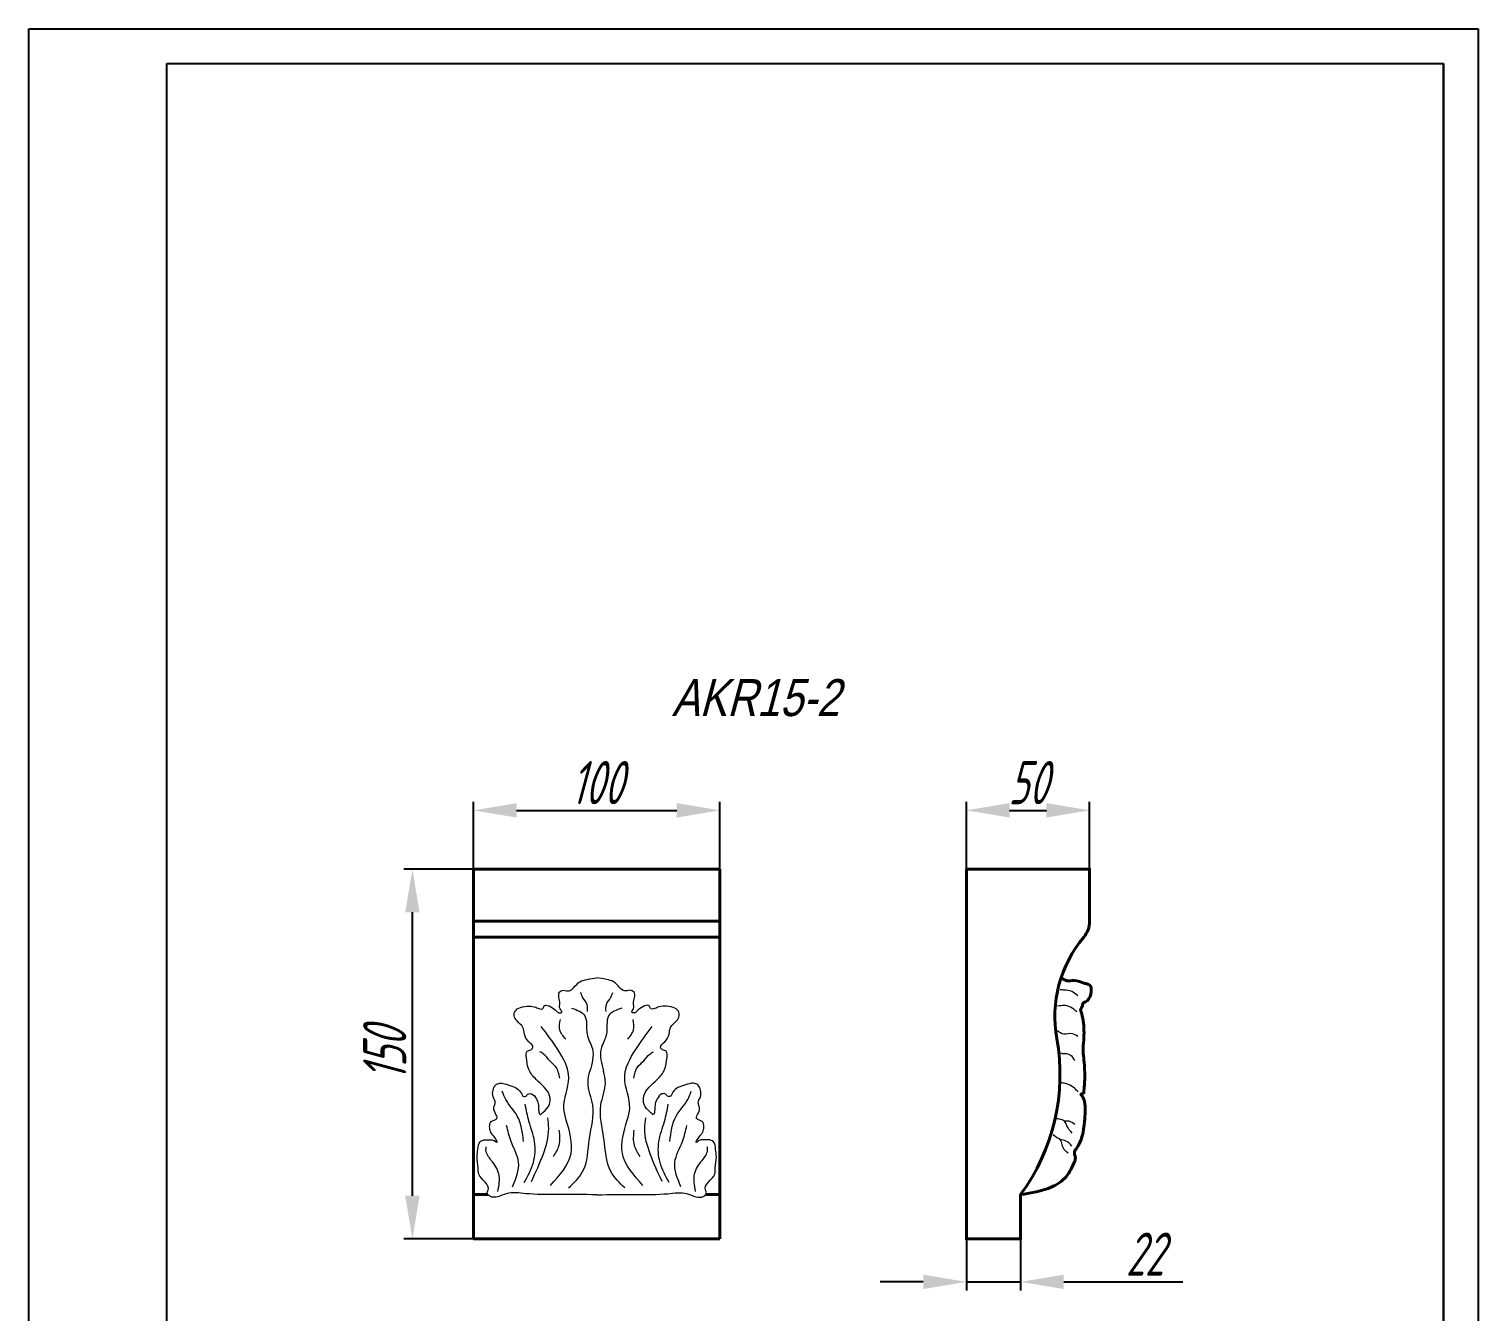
# Model space of a CAD drawing. Header units: millimetres. Extents: x -119 to 469, y -35 to 796.
# Drawn here: x -119 to 469, y 276 to 796 of the extents above; entities that cross this region are included whole.
import ezdxf

# ---------------------------------------------------------------- set-up
doc = ezdxf.new("R2010")
doc.units = ezdxf.units.MM
for name, color, linetype, lineweight in [('архио', 252, 'Continuous', 40), ('ПВХ', 96, 'Continuous', 20), ('Размеры и Текст', 185, 'Continuous', 9)]:
    doc.layers.add(name, color=color, linetype=linetype, lineweight=lineweight)
doc.styles.add('SIMPLEX', font='', dxfattribs={"width": 0.8, "oblique": 15})
doc.styles.get("Standard").update_dxf_attribs({"font": 'ARIAL.TTF'})
doc.styles.get('SIMPLEX').set_extended_font_data('GOST 2.304-81')
doc.dimstyles.new('1K5', dxfattribs={"dimscale": 5, "dimtxt": 3.5, "dimasz": 3.5, "dimexe": 0.7, "dimexo": 0, "dimgap": 0.5, "dimtad": 1, "dimdec": 0, "dimtxsty": 'SIMPLEX', "dimcen": 3.5, "dimadec": 0, "dimazin": 2, "dimtfac": 1, "dimtdec": 0, "dimtmove": 0, "dimatfit": 3, "dimldrblk": 'OPEN', "dimfxl": 1, "dimtolj": 1, "dimtzin": 0, "dimarcsym": 0})

# ---------------------------------------------------------------- blocks, each defined once
blk = doc.blocks.new('*D9')
at = {"layer": 'Defpoints', "color": 0, "transparency": 16777216}
for p in [(36.66, 455.69), (61.46, 455.69), (61.46, 305.69)]:
    blk.add_point(p, dxfattribs=at)
at = {"layer": 'Размеры и Текст', "color": 0, "lineweight": -2, "transparency": 16777216}
for p, q in [((61.46, 455.69), (33.16, 455.69)), ((36.66, 323.19), (36.66, 438.19)), ((61.46, 305.69), (33.16, 305.69))]:
    blk.add_line(p, q, dxfattribs=at)
at = {"layer": 'Размеры и Текст', "color": 0, "transparency": 16777216}
for points in [[(33.74, 438.19), (39.58, 438.19), (36.66, 455.69)], [(33.74, 323.19), (39.58, 323.19), (36.66, 305.69)]]:
    blk.add_solid(points, dxfattribs=at)
at = {"layer": 'Размеры и Текст', "color": 0, "transparency": 16777216, "insert": (25.41, 380.69), "char_height": 17.5, "attachment_point": 5, "rotation": 90, "style": 'SIMPLEX'}
blk.add_mtext('\\A1;150', dxfattribs=at)
blk = doc.blocks.new('_OPEN')
at = {"color": 0, "linetype": 'ByBlock'}
for p, q in [((-1, 0.167), (0, 0)), ((0, 0), (-1, -0.167)), ((0, 0), (-1, 0))]:
    blk.add_line(p, q, dxfattribs=at)
blk = doc.blocks.new('*D10')
at = {"layer": 'Defpoints', "color": 0, "transparency": 16777216}
for p in [(161.46, 479.54), (61.46, 455.69), (161.46, 455.69)]:
    blk.add_point(p, dxfattribs=at)
at = {"layer": 'Размеры и Текст', "color": 0, "lineweight": -2, "transparency": 16777216}
for p, q in [((61.46, 455.69), (61.46, 483.04)), ((161.46, 455.69), (161.46, 483.04)), ((78.96, 479.54), (143.96, 479.54))]:
    blk.add_line(p, q, dxfattribs=at)
at = {"layer": 'Размеры и Текст', "color": 0, "transparency": 16777216}
for points in [[(78.96, 482.46), (78.96, 476.62), (61.46, 479.54)], [(143.96, 482.46), (143.96, 476.62), (161.46, 479.54)]]:
    blk.add_solid(points, dxfattribs=at)
at = {"layer": 'Размеры и Текст', "color": 0, "transparency": 16777216, "insert": (111.46, 490.79), "char_height": 17.5, "attachment_point": 5, "style": 'SIMPLEX'}
blk.add_mtext('\\A1;100', dxfattribs=at)
blk = doc.blocks.new('*D11')
at = {"layer": 'Defpoints', "color": 0, "transparency": 16777216}
for p in [(311.46, 479.54), (261.46, 455.69), (311.46, 455.69)]:
    blk.add_point(p, dxfattribs=at)
at = {"layer": 'Размеры и Текст', "color": 0, "lineweight": -2, "transparency": 16777216}
for p, q in [((261.46, 455.69), (261.46, 483.04)), ((311.46, 455.69), (311.46, 483.04)), ((278.96, 479.54), (293.96, 479.54))]:
    blk.add_line(p, q, dxfattribs=at)
at = {"layer": 'Размеры и Текст', "color": 0, "transparency": 16777216}
for points in [[(278.96, 482.46), (278.96, 476.62), (261.46, 479.54)], [(293.96, 482.46), (293.96, 476.62), (311.46, 479.54)]]:
    blk.add_solid(points, dxfattribs=at)
at = {"layer": 'Размеры и Текст', "color": 0, "transparency": 16777216, "insert": (286.46, 490.79), "char_height": 17.5, "attachment_point": 5, "style": 'SIMPLEX'}
blk.add_mtext('\\A1;50', dxfattribs=at)
blk = doc.blocks.new('*D12')
at = {"layer": 'Defpoints', "color": 0, "transparency": 16777216}
for p in [(261.46, 305.69), (283.46, 305.69), (283.46, 288.27)]:
    blk.add_point(p, dxfattribs=at)
at = {"layer": 'Размеры и Текст', "color": 0, "lineweight": -2, "transparency": 16777216}
for p, q in [((261.46, 305.69), (261.46, 284.77)), ((283.46, 305.69), (283.46, 284.77)), ((243.96, 288.27), (226.46, 288.27)), ((261.46, 288.27), (283.46, 288.27)), ((300.96, 288.27), (349.26, 288.27))]:
    blk.add_line(p, q, dxfattribs=at)
at = {"layer": 'Размеры и Текст', "color": 0, "transparency": 16777216}
for points in [[(243.96, 291.19), (243.96, 285.35), (261.46, 288.27)], [(300.96, 291.19), (300.96, 285.35), (283.46, 288.27)]]:
    blk.add_solid(points, dxfattribs=at)
at = {"layer": 'Размеры и Текст', "color": 0, "transparency": 16777216, "insert": (333.86, 299.52), "char_height": 17.5, "attachment_point": 5, "style": 'SIMPLEX'}
blk.add_mtext('\\A1;22', dxfattribs=at)

msp = doc.modelspace()

# ---------------------------------------------------------------- linework, layer by layer
for p, q in [((-118.93, -35.11), (-118.93, 796.49)), ((-118.93, 796.49), (469.07, 796.49)), ((469.07, 796.49), (469.07, -35.11)), ((-62.93, -21.11), (-62.93, 782.49)), ((-62.93, 782.49), (455.07, 782.49)), ((455.07, 782.49), (455.07, -21.11)), ((455.07, 20.89), (455.07, 782.49))]:
    msp.add_line(p, q)
at = {"layer": 'архио'}
for p, q in [((61.46, 455.69), (161.46, 455.69)), ((161.46, 455.69), (161.46, 305.69))]:
    msp.add_line(p, q, dxfattribs=at)
for points in [[(61.46, 305.69), (61.46, 455.69)], [(61.46, 434.53), (161.46, 434.53)], [(161.46, 428.09), (61.46, 428.09)], [(61.46, 323.69), (67.23, 323.69)], [(155.7, 323.69), (161.46, 323.69)], [(61.46, 305.69), (161.46, 305.69)]]:
    msp.add_lwpolyline(points, dxfattribs=at)
msp.add_lwpolyline([(261.46, 455.69), (311.46, 455.69), (311.46, 434.53, -0.176831), (309.11, 428.09, 0.223421), (298.15, 386.97, -0.206483), (283.46, 323.69), (283.46, 305.69), (261.46, 305.69)], format="xyb", close=True, dxfattribs=at)
for points in [[(308.99, 364.52), (309.46, 370.21), (309.15, 378.24), (308.84, 381.75), (309.09, 386.35), (308.84, 394.2), (307.97, 397.87), (307.8, 398.53), (308.6, 400.43), (308.66, 401.07), (309.86, 401.87), (311.49, 403.75), (312.16, 406.5), (311.55, 408.6), (309.51, 409.37), (305.26, 410.53), (302.25, 410.45), (299.87, 411.55)], [(283.46, 323.69), (294.6, 326.18), (301.36, 330.28), (305.08, 336.37), (305.69, 338.62), (305.3, 341.07), (306.03, 342.24), (309.38, 353.28), (309.39, 361.41), (308.25, 363.87), (307.91, 364.42), (308.99, 364.52)]]:
    msp.add_spline(points, degree=3, dxfattribs=at)
at = {"layer": 'ПВХ', "linetype": 'Continuous'}
for points in [[(111.46, 323.58), (106.09, 323.69), (96.51, 323.87), (84.24, 323.58), (75.13, 325.14), (69.58, 321.4), (66.56, 324.21), (68.96, 327.51), (63.1, 330.2), (63.52, 335.17), (62.68, 338.55), (63.26, 342.02), (63.49, 345.29), (66.2, 346.05), (68.16, 345.88), (69.76, 345.96), (71.64, 344.14), (70.03, 347.38), (68.41, 348.48), (67.86, 351.12), (68.2, 353.42), (69.82, 353.82), (71.62, 354.65), (69.91, 357), (69.46, 359.11), (70.75, 361.25), (68.99, 363.29), (69.27, 365.9), (70.06, 368.28), (72.72, 369.14), (75.42, 368.13), (78.47, 367.29), (80.64, 365.63), (81.36, 363.23), (82.93, 363.55), (83.45, 364.75), (85.67, 364.6), (86.88, 362.75), (88.06, 360.25), (87.67, 358.36), (88.39, 355.64), (90.49, 357.99), (92.63, 359.61), (92.66, 365.81), (87.57, 369.29), (83.43, 374.29), (83.07, 378.14), (82.65, 382.03), (84.74, 382.17), (86.23, 383.88), (83.28, 385.81), (82.01, 388.42), (81.81, 391.96), (79.22, 393.69), (77.79, 395.97), (78.14, 398.48), (80.79, 399.85), (83.69, 400.24), (86.5, 399.89), (88.06, 398.98), (89.75, 398.79), (90.11, 401.07), (93.21, 399.8), (94.77, 398.56), (96, 397.12), (97.83, 397.6), (95.98, 399.29), (96.84, 401.37), (96.06, 403.5), (95.9, 405.93), (98.16, 406.88), (100.3, 405.8), (102.47, 407.93), (104.31, 410.26), (107.76, 410.94), (110.27, 411.6), (111.46, 411.55)], [(111.46, 323.58), (116.84, 323.69), (126.42, 323.87), (138.69, 323.58), (147.79, 325.14), (153.35, 321.4), (156.37, 324.21), (153.97, 327.51), (159.83, 330.2), (159.41, 335.17), (160.25, 338.55), (159.66, 342.02), (159.44, 345.29), (156.73, 346.05), (154.76, 345.88), (153.17, 345.96), (151.29, 344.14), (152.9, 347.38), (154.52, 348.48), (155.06, 351.12), (154.73, 353.42), (153.11, 353.82), (151.31, 354.65), (153.02, 357), (153.46, 359.11), (152.18, 361.25), (153.94, 363.29), (153.65, 365.9), (152.86, 368.28), (150.21, 369.14), (147.51, 368.13), (144.46, 367.29), (142.28, 365.63), (141.57, 363.23), (140, 363.55), (139.48, 364.75), (137.25, 364.6), (136.05, 362.75), (134.87, 360.25), (135.26, 358.36), (134.53, 355.64), (132.44, 357.99), (130.3, 359.61), (130.26, 365.81), (135.36, 369.29), (139.49, 374.29), (139.86, 378.14), (140.28, 382.03), (138.19, 382.17), (136.69, 383.88), (139.65, 385.81), (140.92, 388.42), (141.12, 391.96), (143.71, 393.69), (145.13, 395.97), (144.79, 398.48), (142.14, 399.85), (139.24, 400.24), (136.43, 399.89), (134.87, 398.98), (133.18, 398.79), (132.82, 401.07), (129.72, 399.8), (128.16, 398.56), (126.93, 397.12), (125.1, 397.6), (126.95, 399.29), (126.08, 401.37), (126.87, 403.5), (127.03, 405.93), (124.77, 406.88), (122.63, 405.8), (120.45, 407.93), (118.62, 410.26), (115.17, 410.94), (112.66, 411.6), (111.46, 411.55)]]:
    msp.add_open_spline(points, degree=3, knots=[1.790003, 1.790003, 1.790003, 1.790003, 17.915983, 30.54931, 38.575413, 45.304405, 47.038511, 48.195661, 55.738975, 58.183545, 62.787381, 65.880374, 69.053053, 71.275481, 73.353587, 74.955898, 76.406649, 78.203036, 81.269133, 83.615242, 85.858562, 87.109922, 88.461774, 90.794787, 93.561695, 94.946039, 97.572567, 100.257604, 102.665477, 104.497713, 107.883843, 111.100601, 113.879987, 116.135533, 116.856258, 118.066163, 119.577165, 122.353702, 124.316023, 127.545811, 128.9201, 130.289211, 134.400005, 137.923281, 146.544915, 151.583359, 156.507094, 159.097086, 160.676832, 161.926832, 164.805289, 168.343474, 171.138021, 174.665373, 177.051092, 178.887333, 181.526182, 185.093094, 187.848846, 189.63415, 190.742746, 192.097632, 194.738836, 197.652718, 198.992865, 200.043925, 201.551757, 203.866655, 206.265363, 208.388037, 210.1669, 212.446072, 214.722076, 218.246707, 221.255543, 225.124434, 225.124434, 225.124434, 225.124434], dxfattribs=at)
for points in [[(306.63, 404.31), (304.29, 406.03), (301.18, 406.64), (299.57, 406.72)], [(107.66, 397.97), (107.53, 400.83), (105.73, 403.75), (104.98, 405.68)], [(115.27, 397.97), (115.4, 400.83), (117.2, 403.75), (117.95, 405.68)], [(306.24, 397.83), (303.67, 399.75), (301.07, 400.4), (298.42, 400.05)], [(98.88, 386.71), (96.52, 390.44), (96.71, 394.73)], [(101.28, 399.34), (106.63, 396.16), (107.52, 388.78), (109.73, 382.77), (108.67, 373.76)], [(121.64, 399.34), (116.3, 396.16), (115.4, 388.78), (113.2, 382.77), (114.26, 373.76)], [(124.04, 386.71), (126.41, 390.44), (126.22, 394.73)], [(92.74, 327.39), (101.02, 340.37), (99.11, 353.86), (98.09, 358.7), (100.13, 371.04), (95.67, 382.5), (88.92, 391.92)], [(130.18, 327.39), (121.91, 340.37), (123.82, 353.86), (124.84, 358.7), (122.8, 371.04), (127.26, 382.5), (134.01, 391.92)], [(306.68, 387.79), (304.36, 388.95), (301.02, 388.76), (298.46, 390.06)], [(96.45, 370.94), (94.8, 375.53), (92.38, 377.94), (89.89, 380.69), (88.43, 381.64)], [(126.48, 370.94), (128.13, 375.53), (130.55, 377.94), (133.04, 380.69), (134.5, 381.64)], [(305.52, 377.91), (303.88, 380.09), (301.55, 380.79), (300.15, 380.86), (298.99, 381.18)], [(100.01, 326.37), (105.74, 332.99), (108.54, 346.48), (109.82, 359.97), (107.95, 369.07), (108.67, 373.76)], [(122.92, 326.37), (117.19, 332.99), (114.38, 346.48), (113.11, 359.97), (114.98, 369.07), (114.26, 373.76)], [(81.79, 345.21), (79.24, 355.52), (74.53, 362.26), (73.13, 365.57)], [(141.14, 345.21), (143.69, 355.52), (148.4, 362.26), (149.8, 365.57)], [(306.84, 365.39), (305.28, 366.79), (302.95, 368.34), (301.09, 368.81), (299.41, 369.28)], [(82.05, 328.53), (85.74, 336.68), (86.25, 345.21), (83.96, 353.35), (82.43, 360.35)], [(140.88, 328.53), (137.19, 336.68), (136.68, 345.21), (138.97, 353.35), (140.5, 360.35)], [(84.97, 329.04), (89.81, 340.24), (91.98, 350.42), (91.6, 354.88)], [(137.95, 329.04), (133.11, 340.24), (130.95, 350.42), (131.33, 354.88)], [(304.37, 348.54), (302.27, 351.61), (301.3, 353.45), (299.11, 354.32), (297.51, 354.54)], [(305.51, 352.13), (303.14, 353.45), (301.33, 353.42)], [(77.33, 326.88), (79.75, 336.8), (76.7, 345.21), (74.91, 351.7)], [(93.89, 339.1), (96.18, 343.67), (96.28, 349.83)], [(129.03, 339.1), (126.75, 343.67), (126.65, 349.83)], [(145.59, 326.88), (143.17, 336.8), (146.23, 345.21), (148.01, 351.7)], [(304.2, 343.34), (301.88, 345.39), (299.55, 346.04), (296.74, 347.88)], [(71.35, 324.97), (71.73, 332.1), (68.67, 337.57), (66.51, 341.64), (66.63, 343.04)], [(151.58, 324.97), (151.2, 332.1), (154.26, 337.57), (156.42, 341.64), (156.29, 343.04)], [(302.74, 340.42), (300.69, 342.8), (300.04, 345.12), (299.55, 346.04)]]:
    msp.add_spline(points, degree=3, dxfattribs=at)

# ---------------------------------------------------------------- texts
at = {"oblique": 15, "width": 0.8}
msp.add_text('AKR15-2', height=15, dxfattribs=at).set_placement((141.91, 517.78))

# ---------------------------------------------------------------- dimensions: what is measured, and where the dimension line sits
at = {"layer": 'Размеры и Текст'}
for base, p1, p2, picture, middle in [((161.46, 479.54), (61.46, 455.69), (161.46, 455.69), '*D10', (111.46, 490.79)), ((311.46, 479.54), (261.46, 455.69), (311.46, 455.69), '*D11', (286.46, 490.79)), ((283.46, 288.27), (261.46, 305.69), (283.46, 305.69), '*D12', (333.86, 299.52))]:
    dim = msp.add_linear_dim(base=base, p1=p1, p2=p2, dimstyle='1K5', dxfattribs=at)
    dim.commit()
    dim.dimension.update_dxf_attribs({"geometry": picture, "text_midpoint": middle})
dim = msp.add_linear_dim(base=(36.66, 455.69), p1=(61.46, 305.69), p2=(61.46, 455.69), angle=90, dimstyle='1K5', dxfattribs=at)
dim.commit()
dim.dimension.update_dxf_attribs({"geometry": '*D9', "text_midpoint": (25.41, 380.69)})

doc.saveas('drawing.dxf')
